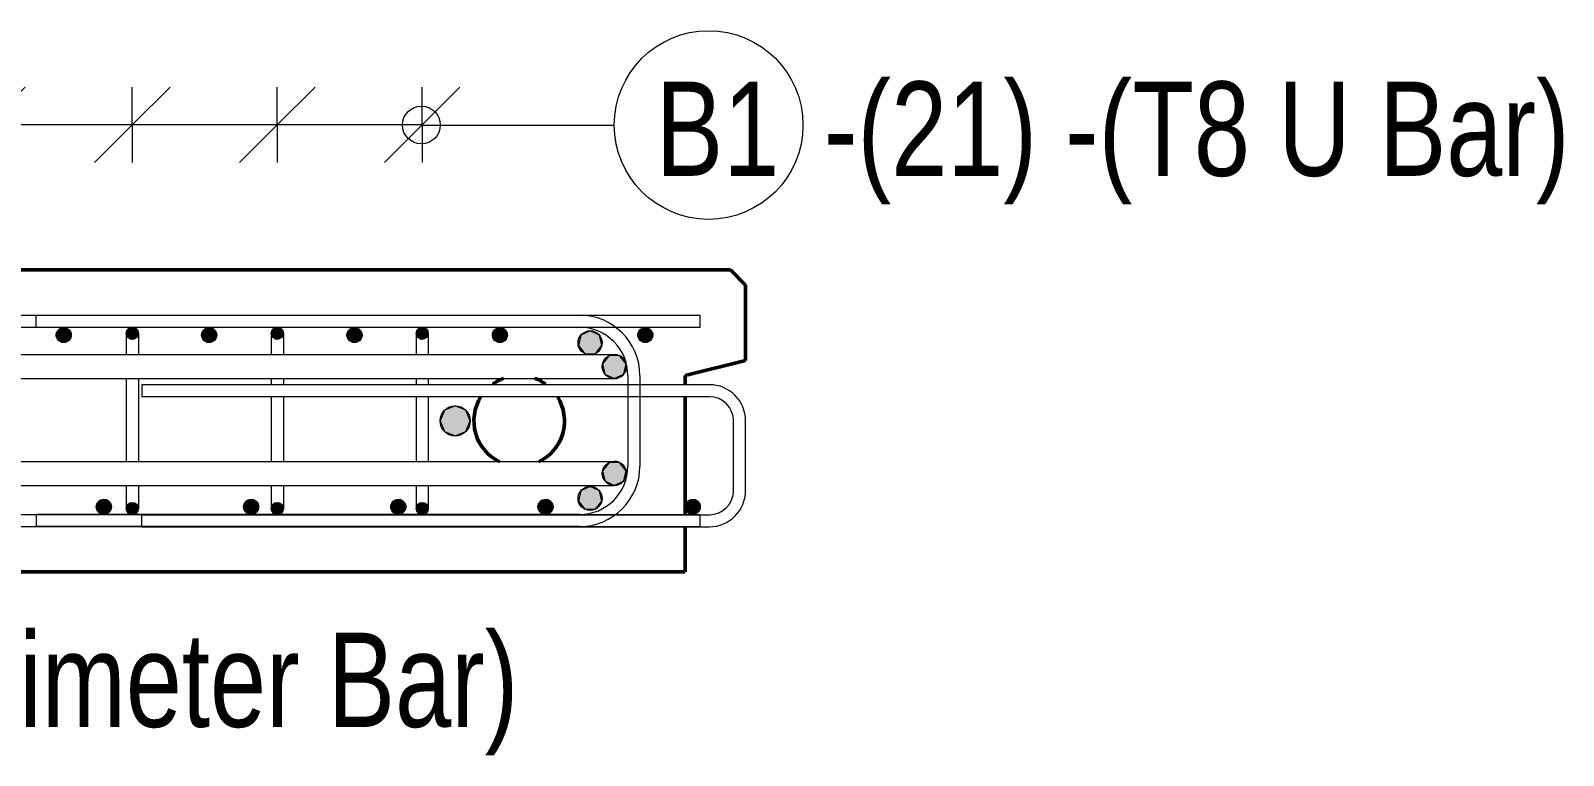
# Model space of a CAD drawing. Header units: millimetres. Extents: x 9013 to 19551, y 11604 to 23400.
# Drawn here: x 18536 to 19551, y 12792 to 13272 of the extents above; entities that cross this region are included whole.
import ezdxf

# ---------------------------------------------------------------- set-up
doc = ezdxf.new("R2010")
doc.units = ezdxf.units.MM
for name, color, linetype, lineweight in [('A-ANNO-DIMS', 211, 'Continuous', 9), ('A-ANNO-DIMS-25', 211, 'Continuous', 9), ('A-WALL', 113, 'Continuous', 25), ('S-RBAR', 171, 'Continuous', 18), ('S-RBAR-IDEN', 171, 'Continuous', 9)]:
    doc.layers.add(name, color=color, linetype=linetype, lineweight=lineweight)
doc.styles.add('Nirmala UI Semilight', font='NirmalaS.ttf', dxfattribs={"width": 0.8, "height": 62.5})
doc.dimstyles.new('Arrow_Filled_-_2_5_NI_UI_2', dxfattribs={"dimscale": 304.8, "dimtxt": 65.460247, "dimasz": 0.164042, "dimexe": 0.082021, "dimexo": 0.0625, "dimgap": 0.082021, "dimtad": 1, "dimdec": 4, "dimzin": 0, "dimdsep": 46, "dimtxsty": 'Nirmala UI Semilight', "dimblk1": 'OBLIQUE', "dimblk2": 'OBLIQUE', "dimsah": 1, "dimcen": 0.09, "dimazin": 0, "dimtfac": 1, "dimtdec": 4, "dimtix": 1, "dimtmove": 0, "dimatfit": 3, "dimfxl": 0.082021, "dimfxlon": 1, "dimtvp": 1, "dimtolj": 1, "dimtzin": 0, "dimarcsym": 2})

# ---------------------------------------------------------------- blocks, each defined once
blk = doc.blocks.new('DIMBLOCK57-Elevation Top 3')
at = {"layer": 'A-ANNO-DIMS-25'}
for p, q in [((18699.3, 13209.9), (18724.3, 13234.9)), ((18699.3, 13209.9), (18699.3, 13234.9)), ((18795.3, 13209.9), (18820.3, 13234.9)), ((18795.3, 13209.9), (18795.3, 13234.9)), ((18699.3, 13209.9), (18674.3, 13184.9)), ((18795.3, 13209.9), (18699.3, 13209.9)), ((18699.3, 13209.9), (18699.3, 13184.9)), ((18795.3, 13209.9), (18770.3, 13184.9)), ((18795.3, 13209.9), (18795.3, 13184.9))]:
    blk.add_line(p, q, dxfattribs=at)
blk = doc.blocks.new('_Oblique')
at = {"color": 0, "linetype": 'ByBlock', "lineweight": -2}
blk.add_line((-0.5, -0.5), (0.5, 0.5), dxfattribs=at)
blk = doc.blocks.new('DIMBLOCK58-Elevation Top 3')
at = {"layer": 'A-ANNO-DIMS-25'}
for p, q in [((18603.2, 13209.9), (18628.2, 13234.9)), ((18603.2, 13209.9), (18603.2, 13234.9)), ((18699.3, 13209.9), (18724.3, 13234.9)), ((18699.3, 13209.9), (18699.3, 13234.9)), ((18603.2, 13209.9), (18578.2, 13184.9)), ((18699.3, 13209.9), (18603.2, 13209.9)), ((18603.2, 13209.9), (18603.2, 13184.9)), ((18699.3, 13209.9), (18674.3, 13184.9)), ((18699.3, 13209.9), (18699.3, 13184.9))]:
    blk.add_line(p, q, dxfattribs=at)
blk = doc.blocks.new('DIMBLOCK59-Elevation Top 3')
at = {"layer": 'A-ANNO-DIMS-25'}
for p, q in [((18507.2, 13209.9), (18532.2, 13234.9)), ((18507.2, 13209.9), (18507.2, 13234.9)), ((18603.2, 13209.9), (18628.2, 13234.9)), ((18603.2, 13209.9), (18603.2, 13234.9)), ((18507.2, 13209.9), (18482.2, 13184.9)), ((18603.2, 13209.9), (18507.2, 13209.9)), ((18507.2, 13209.9), (18507.2, 13184.9)), ((18603.2, 13209.9), (18578.2, 13184.9)), ((18603.2, 13209.9), (18603.2, 13184.9))]:
    blk.add_line(p, q, dxfattribs=at)
blk = doc.blocks.new('DIMBLOCK77-Elevation Top 3')
at = {"layer": 'A-ANNO-DIMS-25'}
for p, q in [((18417.4, 13209.9), (18442.4, 13234.9)), ((18417.4, 13209.9), (18417.4, 13234.9)), ((18507.2, 13209.9), (18532.2, 13234.9)), ((18507.2, 13209.9), (18507.2, 13234.9)), ((18603.2, 13209.9), (18628.2, 13234.9)), ((18603.2, 13209.9), (18603.2, 13234.9)), ((18699.3, 13209.9), (18724.3, 13234.9)), ((18699.3, 13209.9), (18699.3, 13234.9)), ((18795.3, 13209.9), (18820.3, 13234.9)), ((18795.3, 13209.9), (18795.3, 13234.9)), ((18417.4, 13209.9), (18392.4, 13184.9)), ((18507.2, 13209.9), (18417.4, 13209.9)), ((18417.4, 13209.9), (18417.4, 13184.9)), ((18507.2, 13209.9), (18482.2, 13184.9)), ((18795.3, 13209.9), (18507.2, 13209.9)), ((18603.2, 13209.9), (18507.2, 13209.9)), ((18507.2, 13209.9), (18507.2, 13184.9)), ((18603.2, 13209.9), (18578.2, 13184.9)), ((18699.3, 13209.9), (18603.2, 13209.9)), ((18603.2, 13209.9), (18603.2, 13184.9)), ((18699.3, 13209.9), (18674.3, 13184.9)), ((18795.3, 13209.9), (18699.3, 13209.9)), ((18699.3, 13209.9), (18699.3, 13184.9)), ((18795.3, 13209.9), (18770.3, 13184.9)), ((18795.3, 13209.9), (18795.3, 13184.9))]:
    blk.add_line(p, q, dxfattribs=at)
blk = doc.blocks.new('_None')
blk = doc.blocks.new('M_Rebar Tag_rfa MARK - DOT 1 MM-794228-Elevation Top 3')
at = {"layer": 'S-RBAR-IDEN'}
blk.add_circle((12294.1, 13209.8), 62.5, dxfattribs=at)

msp = doc.modelspace()

# ---------------------------------------------------------------- hatches: boundary and pattern name
at = {"layer": 'S-RBAR'}
h = msp.add_hatch(color=256, dxfattribs=at)
edge = h.paths.add_edge_path()
edge.add_arc((18557.77525, 13070.70307), 5, 0, 360)
for points in [[(18556.23017, 13065.94779), (18561.82034, 13067.76415), (18561.82034, 13073.642), (18556.23017, 13075.45836), (18552.77525, 13070.70307)], [(18601.99798, 13067.9996), (18606.47011, 13069.45269), (18606.47011, 13074.15497), (18601.99798, 13075.60806), (18599.23405, 13071.80383)], [(18652.56633, 13065.94779), (18658.1565, 13067.76415), (18658.1565, 13073.642), (18652.56633, 13075.45836), (18649.11141, 13070.70307)], [(18698.04875, 13067.9996), (18702.52089, 13069.45269), (18702.52089, 13074.15497), (18698.04875, 13075.60806), (18695.28482, 13071.80383)], [(18748.90249, 13065.94779), (18754.49266, 13067.76415), (18754.49266, 13073.642), (18748.90249, 13075.45836), (18745.44757, 13070.70307)], [(18794.09953, 13067.9996), (18798.57166, 13069.45269), (18798.57166, 13074.15497), (18794.09953, 13075.60806), (18791.33559, 13071.80383)], [(18845.23865, 13065.94779), (18850.82882, 13067.76415), (18850.82882, 13073.642), (18845.23865, 13075.45836), (18841.78373, 13070.70307)], [(18910.01504, 13058.33339), (18914.34339, 13063.76097), (18912.79862, 13070.52906), (18906.54397, 13073.54114), (18900.28932, 13070.52906), (18898.74454, 13063.76097), (18903.0729, 13058.33339)], [(18941.57481, 13065.94779), (18947.16498, 13067.76415), (18947.16498, 13073.642), (18941.57481, 13075.45836), (18938.1199, 13070.70307)], [(18922.55464, 13041.82735), (18928.80929, 13044.83943), (18930.35406, 13051.60752), (18926.02571, 13057.0351), (18919.08357, 13057.0351), (18914.75522, 13051.60752), (18916.29999, 13044.83943)], [(18817.12048, 13003.80383), (18824.19154, 13006.73276), (18827.12048, 13013.80383), (18824.19154, 13020.8749), (18817.12048, 13023.80383), (18810.04941, 13020.8749), (18807.12048, 13013.80383), (18810.04941, 13006.73276)], [(18922.55464, 12971.01556), (18928.80929, 12974.02764), (18930.35406, 12980.79573), (18926.02571, 12986.22331), (18919.08357, 12986.22331), (18914.75522, 12980.79573), (18916.29999, 12974.02764)], [(18910.01504, 12955.22176), (18914.34339, 12960.64934), (18912.79862, 12967.41743), (18906.54397, 12970.42951), (18900.28932, 12967.41743), (18898.74454, 12960.64934), (18903.0729, 12955.22176)], [(18585.90723, 12952.1493), (18589.36215, 12956.90459), (18585.90723, 12961.65987), (18580.31706, 12959.84351), (18580.31706, 12953.96566)], [(18601.99798, 12951.9996), (18606.47011, 12953.45269), (18606.47011, 12958.15497), (18601.99798, 12959.60806), (18599.23405, 12955.80383)], [(18683.45269, 12952.1493), (18686.9076, 12956.90459), (18683.45269, 12961.65987), (18677.86252, 12959.84351), (18677.86252, 12953.96566)], [(18698.04875, 12951.9996), (18702.52089, 12953.45269), (18702.52089, 12958.15497), (18698.04875, 12959.60806), (18695.28482, 12955.80383)], [(18780.99814, 12952.1493), (18784.45306, 12956.90459), (18780.99814, 12961.65987), (18775.40797, 12959.84351), (18775.40797, 12953.96566)], [(18794.09953, 12951.9996), (18798.57166, 12953.45269), (18798.57166, 12958.15497), (18794.09953, 12959.60806), (18791.33559, 12955.80383)], [(18878.5436, 12952.1493), (18881.99851, 12956.90459), (18878.5436, 12961.65987), (18872.95343, 12959.84351), (18872.95343, 12953.96566)], [(18976.08905, 12952.1493), (18979.54397, 12956.90459), (18976.08905, 12961.65987), (18970.49888, 12959.84351), (18970.49888, 12953.96566)]]:
    msp.add_hatch(color=256, dxfattribs=at).paths.add_polyline_path(points)
h = msp.add_hatch(color=256, dxfattribs=at)
edge = h.paths.add_edge_path()
edge.add_arc((18603.23405, 13071.80383), 4, 0, 360)
h = msp.add_hatch(color=256, dxfattribs=at)
edge = h.paths.add_edge_path()
edge.add_arc((18654.11141, 13070.70307), 5, 0, 360)
h = msp.add_hatch(color=256, dxfattribs=at)
edge = h.paths.add_edge_path()
edge.add_arc((18699.28482, 13071.80383), 4, 0, 360)
h = msp.add_hatch(color=256, dxfattribs=at)
edge = h.paths.add_edge_path()
edge.add_arc((18750.44757, 13070.70307), 5, 0, 360)
h = msp.add_hatch(color=256, dxfattribs=at)
edge = h.paths.add_edge_path()
edge.add_arc((18795.33559, 13071.80383), 4, 0, 360)
h = msp.add_hatch(color=256, dxfattribs=at)
edge = h.paths.add_edge_path()
edge.add_arc((18846.78373, 13070.70307), 5, 0, 360)
h = msp.add_hatch(color=256, dxfattribs=at)
edge = h.paths.add_edge_path()
edge.add_arc((18906.54397, 13065.54114), 8, 0, 360)
h = msp.add_hatch(color=256, dxfattribs=at)
edge = h.paths.add_edge_path()
edge.add_arc((18943.1199, 13070.70307), 5, 0, 360)
h = msp.add_hatch(color=256, dxfattribs=at)
edge = h.paths.add_edge_path()
edge.add_arc((18922.55464, 13049.82735), 8, 0, 360)
h = msp.add_hatch(color=256, dxfattribs=at)
edge = h.paths.add_edge_path()
edge.add_arc((18817.12048, 13013.80383), 10, 0, 360)
h = msp.add_hatch(color=256, dxfattribs=at)
edge = h.paths.add_edge_path()
edge.add_arc((18922.55464, 12979.01556), 8, 0, 360)
h = msp.add_hatch(color=256, dxfattribs=at)
edge = h.paths.add_edge_path()
edge.add_arc((18906.54397, 12962.42951), 8, 0, 360)
h = msp.add_hatch(color=256, dxfattribs=at)
edge = h.paths.add_edge_path()
edge.add_arc((18584.36215, 12956.90459), 5, 0, 360)
h = msp.add_hatch(color=256, dxfattribs=at)
edge = h.paths.add_edge_path()
edge.add_arc((18603.23405, 12955.80383), 4, 0, 360)
h = msp.add_hatch(color=256, dxfattribs=at)
edge = h.paths.add_edge_path()
edge.add_arc((18681.9076, 12956.90459), 5, 0, 360)
h = msp.add_hatch(color=256, dxfattribs=at)
edge = h.paths.add_edge_path()
edge.add_arc((18699.28482, 12955.80383), 4, 0, 360)
h = msp.add_hatch(color=256, dxfattribs=at)
edge = h.paths.add_edge_path()
edge.add_arc((18779.45306, 12956.90459), 5, 0, 360)
h = msp.add_hatch(color=256, dxfattribs=at)
edge = h.paths.add_edge_path()
edge.add_arc((18795.33559, 12955.80383), 4, 0, 360)
h = msp.add_hatch(color=256, dxfattribs=at)
edge = h.paths.add_edge_path()
edge.add_arc((18876.99851, 12956.90459), 5, 0, 360)
h = msp.add_hatch(color=256, dxfattribs=at)
edge = h.paths.add_edge_path()
edge.add_arc((18974.54397, 12956.90459), 5, 0, 360)

# ---------------------------------------------------------------- linework, layer by layer
at = {"layer": 'A-WALL', "lineweight": 50}
for p, q in [((18999.54139, 13113.80383), (16763.60582, 13113.80383)), ((19009.54397, 13103.80125), (18999.54139, 13113.80383)), ((19009.54397, 13053.80383), (19009.54397, 13103.80125)), ((18969.54397, 13043.80383), (19009.54397, 13053.80383)), ((18969.54397, 13037.80383), (18969.54397, 13043.80383)), ((18969.54397, 12951.80383), (18969.54397, 13029.80383)), ((18969.54397, 12913.80383), (18969.54397, 12943.67529)), ((17705.76172, 12913.80383), (18969.54397, 12913.80383))]:
    msp.add_line(p, q, dxfattribs=at)
for start, end in [(110.14663347, 126), (54, 69.85336653), (147.51594743, 244.63545518), (295.36454482, 32.48405257)]:
    msp.add_arc((18859.54397, 13013.80383), 30, start, end, dxfattribs=at)
at = {"layer": 'S-RBAR'}
for p, q in [((16783.54397, 13083.80383), (18979.54397, 13083.80383)), ((18539.54397, 13083.80383), (18899.54397, 13083.80383)), ((18539.54397, 13075.80383), (18539.54397, 13083.80383)), ((18979.54397, 13075.80383), (18979.54397, 13083.80383)), ((16783.54397, 13075.80383), (18979.54397, 13075.80383)), ((18539.54397, 13075.80383), (18899.54397, 13075.80383)), ((18556.23017, 13075.45836), (18552.77525, 13070.70307)), ((18552.77525, 13070.70307), (18556.23017, 13065.94779)), ((18561.82034, 13073.642), (18556.23017, 13075.45836)), ((18561.82034, 13067.76415), (18561.82034, 13073.642)), ((18601.99798, 13075.60806), (18599.23405, 13071.80383)), ((18599.23405, 13071.80383), (18599.23405, 13058.0145)), ((18599.23405, 13071.80383), (18601.99798, 13067.9996)), ((18606.47011, 13074.15497), (18601.99798, 13075.60806)), ((18606.47011, 13069.45269), (18606.47011, 13074.15497)), ((18607.23405, 13071.80383), (18607.23405, 13058.0145)), ((18652.56633, 13075.45836), (18649.11141, 13070.70307)), ((18649.11141, 13070.70307), (18652.56633, 13065.94779)), ((18658.1565, 13073.642), (18652.56633, 13075.45836)), ((18658.1565, 13067.76415), (18658.1565, 13073.642)), ((18698.04875, 13075.60806), (18695.28482, 13071.80383)), ((18695.28482, 13071.80383), (18695.28482, 13058.0145)), ((18695.28482, 13071.80383), (18698.04875, 13067.9996)), ((18702.52089, 13074.15497), (18698.04875, 13075.60806)), ((18702.52089, 13069.45269), (18702.52089, 13074.15497)), ((18703.28482, 13071.80383), (18703.28482, 13058.0145)), ((18748.90249, 13075.45836), (18745.44757, 13070.70307)), ((18745.44757, 13070.70307), (18748.90249, 13065.94779)), ((18754.49266, 13073.642), (18748.90249, 13075.45836)), ((18754.49266, 13067.76415), (18754.49266, 13073.642)), ((18794.09953, 13075.60806), (18791.33559, 13071.80383)), ((18791.33559, 13071.80383), (18791.33559, 13058.0145)), ((18791.33559, 13071.80383), (18794.09953, 13067.9996)), ((18798.57166, 13074.15497), (18794.09953, 13075.60806)), ((18798.57166, 13069.45269), (18798.57166, 13074.15497)), ((18799.33559, 13071.80383), (18799.33559, 13058.0145)), ((18845.23865, 13075.45836), (18841.78373, 13070.70307)), ((18841.78373, 13070.70307), (18845.23865, 13065.94779)), ((18850.82882, 13073.642), (18845.23865, 13075.45836)), ((18850.82882, 13067.76415), (18850.82882, 13073.642)), ((18900.28932, 13070.52906), (18898.74454, 13063.76097)), ((18906.54397, 13073.54114), (18900.28932, 13070.52906)), ((18912.79862, 13070.52906), (18906.54397, 13073.54114)), ((18914.34339, 13063.76097), (18912.79862, 13070.52906)), ((18941.57481, 13075.45836), (18938.1199, 13070.70307)), ((18938.1199, 13070.70307), (18941.57481, 13065.94779)), ((18947.16498, 13073.642), (18941.57481, 13075.45836)), ((18947.16498, 13067.76415), (18947.16498, 13073.642)), ((18556.23017, 13065.94779), (18561.82034, 13067.76415)), ((18601.99798, 13067.9996), (18606.47011, 13069.45269)), ((18652.56633, 13065.94779), (18658.1565, 13067.76415)), ((18698.04875, 13067.9996), (18702.52089, 13069.45269)), ((18748.90249, 13065.94779), (18754.49266, 13067.76415)), ((18794.09953, 13067.9996), (18798.57166, 13069.45269)), ((18845.23865, 13065.94779), (18850.82882, 13067.76415)), ((18898.74454, 13063.76097), (18903.0729, 13058.33339)), ((18910.01504, 13058.33339), (18914.34339, 13063.76097)), ((18941.57481, 13065.94779), (18947.16498, 13067.76415)), ((17665.76172, 13057.82735), (18867.05464, 13057.82735)), ((18867.05464, 13057.82735), (18922.55464, 13057.82735)), ((18903.0729, 13058.33339), (18910.01504, 13058.33339)), ((18919.08357, 13057.0351), (18914.75522, 13051.60752)), ((18914.75522, 13051.60752), (18916.29999, 13044.83943)), ((18926.02571, 13057.0351), (18919.08357, 13057.0351)), ((18930.35406, 13051.60752), (18926.02571, 13057.0351)), ((18928.80929, 13044.83943), (18930.35406, 13051.60752)), ((17665.76172, 13041.82735), (18867.05464, 13041.82735)), ((18599.23405, 13041.86766), (18599.23405, 13035.80383)), ((18607.23405, 13041.86766), (18607.23405, 13035.80383)), ((18695.28482, 13041.86766), (18695.28482, 13037.8258)), ((18703.28482, 13041.86766), (18703.28482, 13037.8258)), ((18791.33559, 13041.86766), (18791.33559, 13037.8258)), ((18799.33559, 13041.86766), (18799.33559, 13037.8258)), ((18867.05464, 13041.82735), (18922.55464, 13041.82735)), ((18916.29999, 13044.83943), (18922.55464, 13041.82735)), ((18922.55464, 13041.82735), (18928.80929, 13044.83943)), ((18931.54397, 13043.80383), (18931.54397, 12983.80383)), ((18939.54397, 13043.80383), (18939.54397, 12983.80383)), ((18599.23405, 13035.80383), (18599.23405, 12991.80383)), ((18607.23405, 13035.80383), (18607.23405, 12991.80383)), ((18985.54397, 13037.80383), (18609.54397, 13037.80383)), ((18609.54397, 13037.80383), (18609.54397, 13029.80383)), ((18985.54397, 13029.80383), (18609.54397, 13029.80383)), ((18695.28482, 13029.80383), (18695.28482, 12991.80383)), ((18703.28482, 13029.80383), (18703.28482, 12991.80383)), ((18791.33559, 13029.80383), (18791.33559, 12991.80383)), ((18799.33559, 13029.80383), (18799.33559, 12991.80383)), ((18810.04941, 13020.8749), (18807.12048, 13013.80383)), ((18817.12048, 13023.80383), (18810.04941, 13020.8749)), ((18824.19154, 13020.8749), (18817.12048, 13023.80383)), ((18827.12048, 13013.80383), (18824.19154, 13020.8749)), ((18807.12048, 13013.80383), (18810.04941, 13006.73276)), ((18824.19154, 13006.73276), (18827.12048, 13013.80383)), ((19001.54397, 12967.67529), (19001.54397, 13013.80383)), ((19009.54397, 12967.67529), (19009.54397, 13013.80383)), ((18810.04941, 13006.73276), (18817.12048, 13003.80383)), ((18817.12048, 13003.80383), (18824.19154, 13006.73276)), ((18599.23405, 12991.80383), (18599.23405, 12986.97502)), ((18607.23405, 12991.80383), (18607.23405, 12986.97502)), ((18695.28482, 12991.80383), (18695.28482, 12986.97502)), ((18703.28482, 12991.80383), (18703.28482, 12986.97502)), ((18791.33559, 12991.80383), (18791.33559, 12986.97502)), ((18799.33559, 12991.80383), (18799.33559, 12986.97502)), ((17665.76172, 12987.01556), (18867.05464, 12987.01556)), ((18867.05464, 12987.01556), (18922.55464, 12987.01556)), ((18919.08357, 12986.22331), (18914.75522, 12980.79573)), ((18914.75522, 12980.79573), (18916.29999, 12974.02764)), ((18926.02571, 12986.22331), (18919.08357, 12986.22331)), ((18930.35406, 12980.79573), (18926.02571, 12986.22331)), ((18928.80929, 12974.02764), (18930.35406, 12980.79573)), ((17665.76172, 12971.01556), (18867.05464, 12971.01556)), ((18599.23405, 12970.84252), (18599.23405, 12955.80383)), ((18607.23405, 12970.84252), (18607.23405, 12955.80383)), ((18695.28482, 12970.84252), (18695.28482, 12955.80383)), ((18703.28482, 12970.84252), (18703.28482, 12955.80383)), ((18791.33559, 12970.84252), (18791.33559, 12955.80383)), ((18799.33559, 12970.84252), (18799.33559, 12955.80383)), ((18867.05464, 12971.01556), (18922.55464, 12971.01556)), ((18906.54397, 12970.42951), (18900.28932, 12967.41743)), ((18912.79862, 12967.41743), (18906.54397, 12970.42951)), ((18916.29999, 12974.02764), (18922.55464, 12971.01556)), ((18922.55464, 12971.01556), (18928.80929, 12974.02764)), ((18585.90723, 12961.65987), (18580.31706, 12959.84351)), ((18580.31706, 12959.84351), (18580.31706, 12953.96566)), ((18589.36215, 12956.90459), (18585.90723, 12961.65987)), ((18601.99798, 12959.60806), (18599.23405, 12955.80383)), ((18606.47011, 12958.15497), (18601.99798, 12959.60806)), ((18606.47011, 12953.45269), (18606.47011, 12958.15497)), ((18683.45269, 12961.65987), (18677.86252, 12959.84351)), ((18677.86252, 12959.84351), (18677.86252, 12953.96566)), ((18686.9076, 12956.90459), (18683.45269, 12961.65987)), ((18698.04875, 12959.60806), (18695.28482, 12955.80383)), ((18702.52089, 12958.15497), (18698.04875, 12959.60806)), ((18702.52089, 12953.45269), (18702.52089, 12958.15497)), ((18780.99814, 12961.65987), (18775.40797, 12959.84351)), ((18775.40797, 12959.84351), (18775.40797, 12953.96566)), ((18784.45306, 12956.90459), (18780.99814, 12961.65987)), ((18794.09953, 12959.60806), (18791.33559, 12955.80383)), ((18798.57166, 12958.15497), (18794.09953, 12959.60806)), ((18798.57166, 12953.45269), (18798.57166, 12958.15497)), ((18878.5436, 12961.65987), (18872.95343, 12959.84351)), ((18872.95343, 12959.84351), (18872.95343, 12953.96566)), ((18881.99851, 12956.90459), (18878.5436, 12961.65987)), ((18900.28932, 12967.41743), (18898.74454, 12960.64934)), ((18898.74454, 12960.64934), (18903.0729, 12955.22176)), ((18910.01504, 12955.22176), (18914.34339, 12960.64934)), ((18914.34339, 12960.64934), (18912.79862, 12967.41743)), ((18976.08905, 12961.65987), (18970.49888, 12959.84351)), ((18970.49888, 12959.84351), (18970.49888, 12953.96566)), ((18979.54397, 12956.90459), (18976.08905, 12961.65987)), ((17665.76172, 12951.80383), (18979.54397, 12951.80383)), ((18899.54397, 12951.80383), (18539.54397, 12951.80383)), ((18539.54397, 12951.80383), (18539.54397, 12943.80383)), ((18580.31706, 12953.96566), (18585.90723, 12952.1493)), ((18585.90723, 12952.1493), (18589.36215, 12956.90459)), ((18599.23405, 12955.80383), (18601.99798, 12951.9996)), ((18601.99798, 12951.9996), (18606.47011, 12953.45269)), ((18609.54397, 12951.67529), (18985.54397, 12951.67529)), ((18609.54397, 12943.67529), (18609.54397, 12951.67529)), ((18677.86252, 12953.96566), (18683.45269, 12952.1493)), ((18683.45269, 12952.1493), (18686.9076, 12956.90459)), ((18695.28482, 12955.80383), (18698.04875, 12951.9996)), ((18698.04875, 12951.9996), (18702.52089, 12953.45269)), ((18775.40797, 12953.96566), (18780.99814, 12952.1493)), ((18780.99814, 12952.1493), (18784.45306, 12956.90459)), ((18791.33559, 12955.80383), (18794.09953, 12951.9996)), ((18794.09953, 12951.9996), (18798.57166, 12953.45269)), ((18872.95343, 12953.96566), (18878.5436, 12952.1493)), ((18878.5436, 12952.1493), (18881.99851, 12956.90459)), ((18903.0729, 12955.22176), (18910.01504, 12955.22176)), ((18970.49888, 12953.96566), (18976.08905, 12952.1493)), ((18976.08905, 12952.1493), (18979.54397, 12956.90459)), ((18979.54397, 12943.80383), (18979.54397, 12951.80383)), ((17665.76172, 12943.80383), (18979.54397, 12943.80383)), ((18899.54397, 12943.80383), (18539.54397, 12943.80383)), ((18609.54397, 12943.67529), (18985.54397, 12943.67529))]:
    msp.add_line(p, q, dxfattribs=at)
for centre, radius in [((18557.77525, 13070.70307), 5), ((18603.23405, 13071.80383), 4), ((18654.11141, 13070.70307), 5), ((18699.28482, 13071.80383), 4), ((18750.44757, 13070.70307), 5), ((18795.33559, 13071.80383), 4), ((18846.78373, 13070.70307), 5), ((18906.54397, 13065.54114), 8), ((18943.1199, 13070.70307), 5), ((18922.55464, 13049.82735), 8), ((18817.12048, 13013.80383), 10), ((18922.55464, 12979.01556), 8), ((18906.54397, 12962.42951), 8), ((18584.36215, 12956.90459), 5), ((18603.23405, 12955.80383), 4), ((18681.9076, 12956.90459), 5), ((18699.28482, 12955.80383), 4), ((18779.45306, 12956.90459), 5), ((18795.33559, 12955.80383), 4), ((18876.99851, 12956.90459), 5), ((18974.54397, 12956.90459), 5)]:
    msp.add_circle(centre, radius, dxfattribs=at)
for centre, radius, start, end in [((18899.54397, 13043.80383), 40, 0, 90), ((18603.23405, 13071.80383), 4, 0, 180), ((18699.28482, 13071.80383), 4, 0, 180), ((18795.33559, 13071.80383), 4, 0, 180), ((18899.54397, 13043.80383), 32, 0, 90), ((18922.55464, 13049.82735), 8, 270, 90), ((18985.54397, 13013.80383), 24, 0, 90), ((18985.54397, 13013.80383), 16, 0, 90), ((18899.54397, 12983.80383), 32, 270, 0), ((18899.54397, 12983.80383), 40, 270, 0), ((18922.55464, 12979.01556), 8, 270, 90), ((18985.54397, 12967.67529), 16, 270, 0), ((18985.54397, 12967.67529), 24, 270, 360), ((18603.23405, 12955.80383), 4, 180, 0), ((18699.28482, 12955.80383), 4, 180, 0), ((18795.33559, 12955.80383), 4, 180, 0)]:
    msp.add_arc(centre, radius, start, end, dxfattribs=at)
at = {"layer": 'S-RBAR-IDEN'}
msp.add_line((18794.73924, 13209.8233), (18922.58929, 13209.8233), dxfattribs=at)
msp.add_circle((18794.73924, 13209.8233), 12.5, dxfattribs=at)

# ---------------------------------------------------------------- block references
msp.add_blockref('M_Rebar Tag_rfa MARK - DOT 1 MM-794228-Elevation Top 3', (6690.97651, 0), dxfattribs=at)

# ---------------------------------------------------------------- texts
at = {"layer": 'S-RBAR-IDEN', "char_height": 62.5, "attachment_point": 1, "style": 'Nirmala UI Semilight'}
for s, insert, width in [('B1', (18950.10856, 13238.62449), 80.16875), ('-(21) -(T8 U Bar)', (19061.47138, 13238.62449), 577.215), ('-(2) -(T16 Perimeter Bar)', (18123.44471, 12873.55598), 873.839375)]:
    msp.add_mtext(s, dxfattribs=dict(at, insert=insert, width=width))

# ---------------------------------------------------------------- dimensions: what is measured, and where the dimension line sits
at = {"layer": 'A-ANNO-DIMS'}
for base, p1, p2, text, override, picture, middle in [((18507.18327, 13209.92449), (18795.33559, 13184.92449), (18507.18327, 13184.92449), '288', {"dimpost": '<>', "dimblk1": 'None', "dimblk2": 'None', "dimsah": 1, "dimfxl": 288.152321}, 'DIMBLOCK77-Elevation Top 3', (18651.25943, 13267.19872)), ((18603.23405, 13209.92449), (18699.28482, 13184.92449), (18603.23405, 13184.92449), ' ', {"dimpost": '<>', "dimfxl": 96.050774}, 'DIMBLOCK58-Elevation Top 3', (18651.25943, 13209.92449))]:
    dim = msp.add_linear_dim(base=base, p1=p1, p2=p2, angle=0, text=text, dimstyle='Arrow_Filled_-_2_5_NI_UI_2', override=override, dxfattribs=at)
    dim.commit()
    dim.dimension.update_dxf_attribs({"geometry": picture, "text_midpoint": middle})
for base, p1, p2, picture, middle in [((18507.18327, 13209.92449), (18603.23405, 13184.92449), (18507.18327, 13184.92449), 'DIMBLOCK59-Elevation Top 3', (18555.20866, 13209.92449)), ((18699.28482, 13209.92449), (18795.33559, 13184.92449), (18699.28482, 13184.92449), 'DIMBLOCK57-Elevation Top 3', (18747.31021, 13209.92449))]:
    dim = msp.add_linear_dim(base=base, p1=p1, p2=p2, text=' ', dimstyle='Arrow_Filled_-_2_5_NI_UI_2', override={"dimpost": '<>', "dimfxl": 96.050774}, dxfattribs=at)
    dim.commit()
    dim.dimension.update_dxf_attribs({"geometry": picture, "text_midpoint": middle})

doc.saveas('drawing.dxf')
